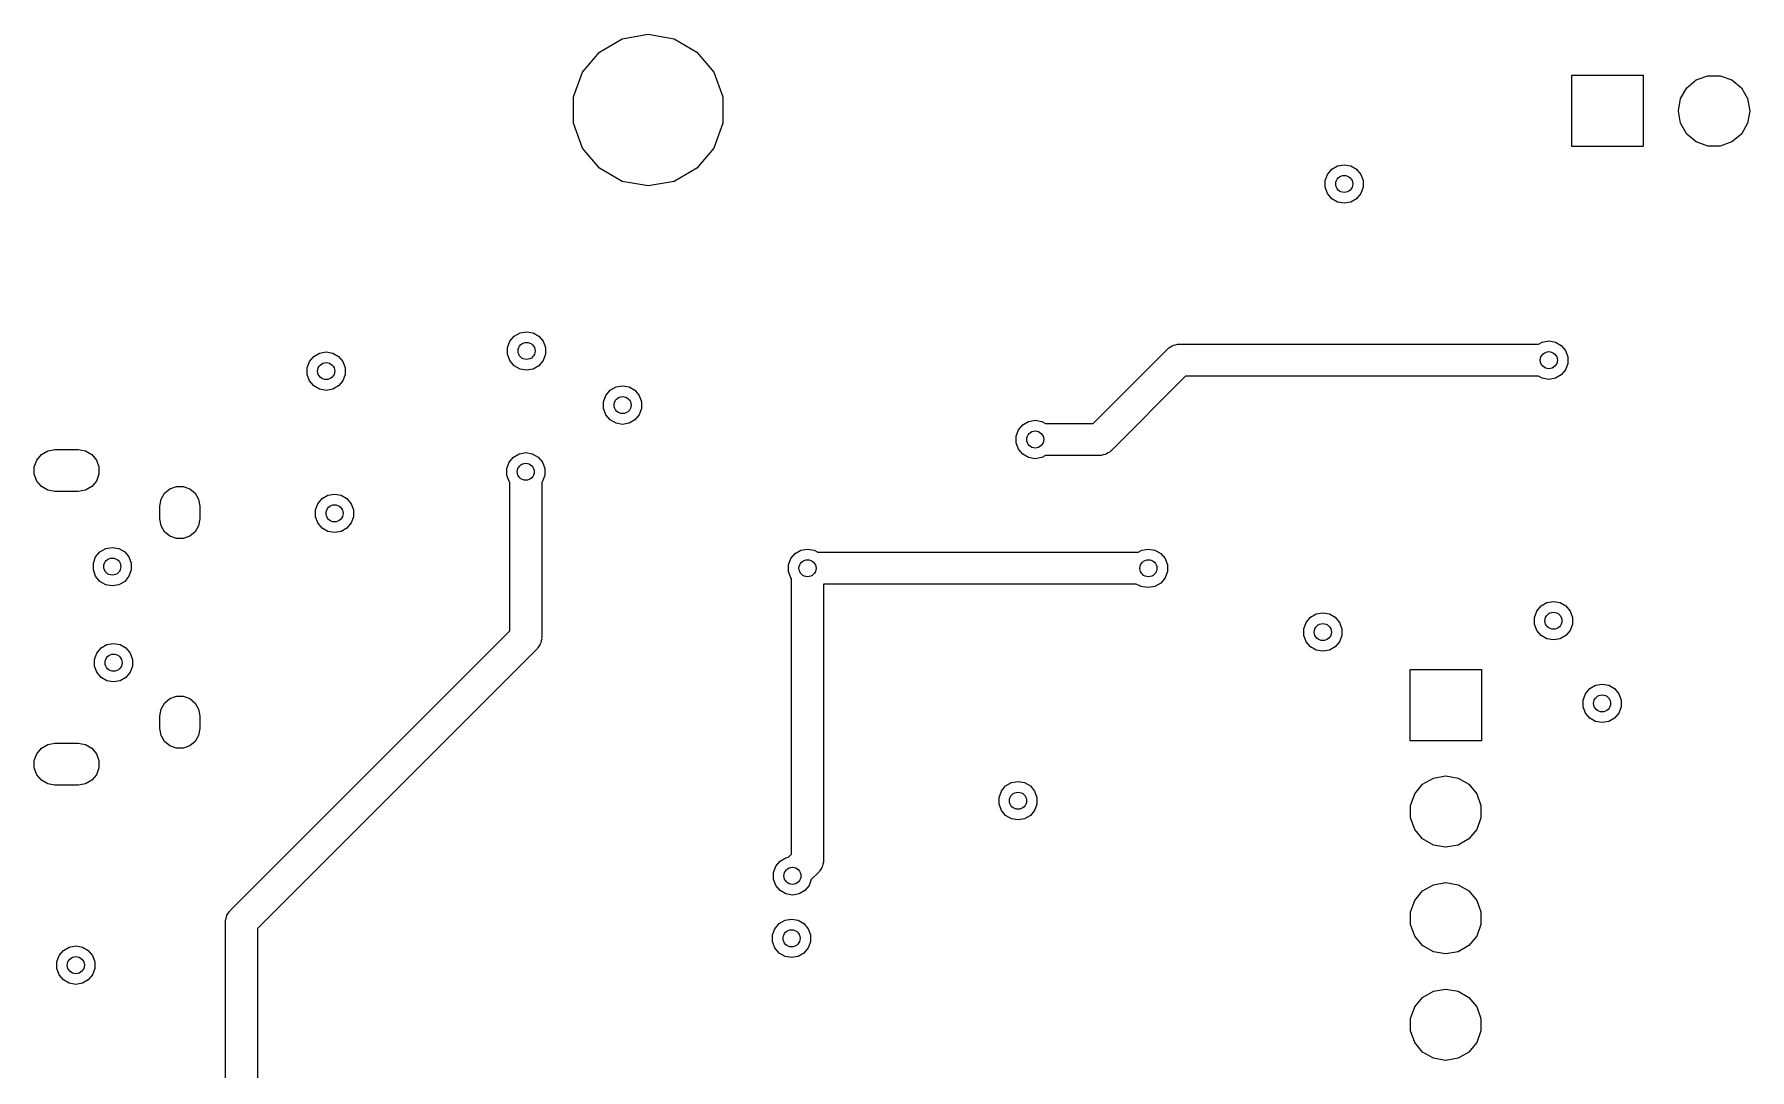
# Model space of a CAD drawing. Extents: x 91.5 to 189.2, y -113.3 to -60.6.
# Drawn here: x 91.51 to 132.42, y -85.64 to -60.96 of the extents above; entities that cross this region are included whole.
import ezdxf

# ---------------------------------------------------------------- set-up
doc = ezdxf.new("R2010")
doc.units = 0
doc.header["$MEASUREMENT"] = 0
doc.layers.add('BLACK', color=7, linetype='CONTINUOUS')

msp = doc.modelspace()

# ---------------------------------------------------------------- linework, layer by layer
at = {"layer": 'Black'}
for p, q in [((104.989, -61.3859), (105.532, -61.0721)), ((105.532, -61.0721), (106.15, -60.9631)), ((106.15, -60.9631), (106.768, -61.0721)), ((106.768, -61.0721), (107.311, -61.3859)), ((104.585, -61.8666), (104.989, -61.3859)), ((107.311, -61.3859), (107.715, -61.8666)), ((104.371, -62.4562), (104.585, -61.8666)), ((107.715, -61.8666), (107.929, -62.4562)), ((128.18, -63.64), (128.18, -61.94)), ((128.18, -61.94), (129.88, -61.94)), ((129.88, -61.94), (129.88, -63.64)), ((130.919, -62.2404), (131.145, -62.0506)), ((131.145, -62.0506), (131.422, -61.9497)), ((131.422, -61.9497), (131.718, -61.9497)), ((131.718, -61.9497), (131.995, -62.0506)), ((131.995, -62.0506), (132.221, -62.2404)), ((104.371, -63.0838), (104.371, -62.4562)), ((107.929, -62.4562), (107.929, -63.0838)), ((130.72, -62.7868), (130.771, -62.496)), ((130.771, -62.496), (130.919, -62.2404)), ((132.221, -62.2404), (132.369, -62.496)), ((132.369, -62.496), (132.42, -62.7868)), ((130.72, -62.7932), (130.72, -62.7868)), ((130.771, -63.084), (130.72, -62.7932)), ((132.42, -62.7932), (132.369, -63.084)), ((132.42, -62.7868), (132.42, -62.7932)), ((104.585, -63.6734), (104.371, -63.0838)), ((107.929, -63.0838), (107.715, -63.6734)), ((130.919, -63.3396), (130.771, -63.084)), ((131.145, -63.5294), (130.919, -63.3396)), ((132.221, -63.3396), (131.995, -63.5294)), ((132.369, -63.084), (132.221, -63.3396)), ((104.989, -64.1541), (104.585, -63.6734)), ((107.715, -63.6734), (107.311, -64.1541)), ((129.88, -63.64), (128.18, -63.64)), ((131.422, -63.6303), (131.145, -63.5294)), ((131.718, -63.6303), (131.422, -63.6303)), ((131.995, -63.5294), (131.718, -63.6303)), ((105.532, -64.4679), (104.989, -64.1541)), ((107.311, -64.1541), (106.768, -64.4679)), ((122.353, -64.3005), (122.455, -64.1784)), ((122.455, -64.1784), (122.593, -64.0987)), ((122.593, -64.0987), (122.75, -64.0711)), ((122.75, -64.0711), (122.907, -64.0987)), ((122.907, -64.0987), (123.045, -64.1784)), ((123.045, -64.1784), (123.147, -64.3005)), ((106.15, -64.5769), (105.532, -64.4679)), ((106.768, -64.4679), (106.15, -64.5769)), ((122.298, -64.4503), (122.353, -64.3005)), ((122.298, -64.6097), (122.298, -64.4503)), ((122.353, -64.7595), (122.298, -64.6097)), ((123.147, -64.3005), (123.202, -64.4503)), ((123.202, -64.6097), (123.147, -64.7595)), ((123.202, -64.4503), (123.202, -64.6097)), ((122.455, -64.8816), (122.353, -64.7595)), ((122.593, -64.9613), (122.455, -64.8816)), ((122.75, -64.9889), (122.593, -64.9613)), ((122.907, -64.9613), (122.75, -64.9889)), ((123.045, -64.8816), (122.907, -64.9613)), ((123.147, -64.7595), (123.045, -64.8816)), ((102.798, -68.4303), (102.853, -68.2805)), ((102.853, -68.2805), (102.955, -68.1584)), ((102.955, -68.1584), (103.093, -68.0787)), ((103.093, -68.0787), (103.25, -68.0511)), ((103.25, -68.0511), (103.407, -68.0787)), ((103.407, -68.0787), (103.545, -68.1584)), ((103.545, -68.1584), (103.647, -68.2805)), ((103.647, -68.2805), (103.702, -68.4303)), ((127.386, -68.349), (127.473, -68.2987)), ((127.473, -68.2987), (127.63, -68.2711)), ((127.63, -68.2711), (127.787, -68.2987)), ((127.787, -68.2987), (127.925, -68.3784)), ((98.0725, -68.7605), (98.175, -68.6384)), ((98.175, -68.6384), (98.313, -68.5587)), ((98.313, -68.5587), (98.47, -68.5311)), ((98.47, -68.5311), (98.627, -68.5587)), ((98.627, -68.5587), (98.765, -68.6384)), ((98.765, -68.6384), (98.8675, -68.7605)), ((102.798, -68.5897), (102.798, -68.4303)), ((102.853, -68.7395), (102.798, -68.5897)), ((103.702, -68.5897), (103.647, -68.7395)), ((103.702, -68.4303), (103.702, -68.5897)), ((116.762, -70.239), (118.541, -68.4606)), ((118.541, -68.4606), (118.554, -68.451)), ((118.554, -68.451), (118.565, -68.4381)), ((118.565, -68.4381), (118.608, -68.4132)), ((118.608, -68.4132), (118.649, -68.3847)), ((118.649, -68.3847), (118.665, -68.3804)), ((118.665, -68.3804), (118.68, -68.372)), ((118.68, -68.372), (118.729, -68.3633)), ((118.729, -68.3633), (118.777, -68.3504)), ((118.777, -68.3504), (118.793, -68.3519)), ((118.793, -68.3519), (118.81, -68.349)), ((118.81, -68.349), (127.386, -68.349)), ((127.925, -68.3784), (128.027, -68.5005)), ((128.027, -68.5005), (128.082, -68.6503)), ((128.082, -68.6503), (128.082, -68.8097)), ((98.018, -68.9103), (98.0725, -68.7605)), ((98.018, -69.0697), (98.018, -68.9103)), ((98.0725, -69.2195), (98.018, -69.0697)), ((98.8675, -68.7605), (98.922, -68.9103)), ((98.922, -69.0697), (98.8675, -69.2195)), ((98.922, -68.9103), (98.922, -69.0697)), ((102.955, -68.8616), (102.853, -68.7395)), ((103.093, -68.9413), (102.955, -68.8616)), ((103.25, -68.9689), (103.093, -68.9413)), ((103.407, -68.9413), (103.25, -68.9689)), ((103.545, -68.8616), (103.407, -68.9413)), ((103.647, -68.7395), (103.545, -68.8616)), ((118.968, -69.111), (117.189, -70.8894)), ((127.386, -69.111), (118.968, -69.111)), ((127.473, -69.1613), (127.386, -69.111)), ((127.925, -69.0816), (127.787, -69.1613)), ((128.027, -68.9595), (127.925, -69.0816)), ((128.082, -68.8097), (128.027, -68.9595)), ((98.175, -69.3416), (98.0725, -69.2195)), ((98.313, -69.4213), (98.175, -69.3416)), ((98.47, -69.4489), (98.313, -69.4213)), ((98.627, -69.4213), (98.47, -69.4489)), ((98.765, -69.3416), (98.627, -69.4213)), ((98.8675, -69.2195), (98.765, -69.3416)), ((105.143, -69.5705), (105.245, -69.4484)), ((105.245, -69.4484), (105.383, -69.3687)), ((105.383, -69.3687), (105.54, -69.3411)), ((105.54, -69.3411), (105.697, -69.3687)), ((105.697, -69.3687), (105.835, -69.4484)), ((105.835, -69.4484), (105.937, -69.5705)), ((127.63, -69.1889), (127.473, -69.1613)), ((127.787, -69.1613), (127.63, -69.1889)), ((105.088, -69.7203), (105.143, -69.5705)), ((105.088, -69.8797), (105.088, -69.7203)), ((105.143, -70.0295), (105.088, -69.8797)), ((105.937, -69.5705), (105.992, -69.7203)), ((105.992, -69.8797), (105.937, -70.0295)), ((105.992, -69.7203), (105.992, -69.8797)), ((105.245, -70.1516), (105.143, -70.0295)), ((105.383, -70.2313), (105.245, -70.1516)), ((105.54, -70.2589), (105.383, -70.2313)), ((105.697, -70.2313), (105.54, -70.2589)), ((105.835, -70.1516), (105.697, -70.2313)), ((105.937, -70.0295), (105.835, -70.1516)), ((114.983, -70.3905), (115.085, -70.2684)), ((115.085, -70.2684), (115.223, -70.1887)), ((115.223, -70.1887), (115.38, -70.1611)), ((115.38, -70.1611), (115.537, -70.1887)), ((115.537, -70.1887), (115.624, -70.239)), ((115.624, -70.239), (116.762, -70.239)), ((114.928, -70.5403), (114.983, -70.3905)), ((114.928, -70.6997), (114.928, -70.5403)), ((114.983, -70.8495), (114.928, -70.6997)), ((91.5096, -71.2732), (91.569, -71.11)), ((91.569, -71.11), (91.6806, -70.977)), ((91.6806, -70.977), (91.831, -70.8902)), ((91.831, -70.8902), (92.002, -70.86)), ((92.002, -70.86), (92.558, -70.86)), ((92.558, -70.86), (92.729, -70.8902)), ((92.729, -70.8902), (92.8794, -70.977)), ((92.8794, -70.977), (92.991, -71.11)), ((92.991, -71.11), (93.0504, -71.2732)), ((102.778, -71.3103), (102.833, -71.1605)), ((102.833, -71.1605), (102.935, -71.0384)), ((102.935, -71.0384), (103.073, -70.9587)), ((103.073, -70.9587), (103.23, -70.9311)), ((103.23, -70.9311), (103.387, -70.9587)), ((103.387, -70.9587), (103.525, -71.0384)), ((103.525, -71.0384), (103.627, -71.1605)), ((103.627, -71.1605), (103.682, -71.3103)), ((115.085, -70.9716), (114.983, -70.8495)), ((115.223, -71.0513), (115.085, -70.9716)), ((115.38, -71.0789), (115.223, -71.0513)), ((115.537, -71.0513), (115.38, -71.0789)), ((115.624, -71.001), (115.537, -71.0513)), ((116.92, -71.001), (115.624, -71.001)), ((116.937, -70.9981), (116.92, -71.001)), ((116.953, -70.9995), (116.937, -70.9981)), ((117.001, -70.9867), (116.953, -70.9995)), ((117.05, -70.978), (117.001, -70.9867)), ((117.065, -70.9696), (117.05, -70.978)), ((117.081, -70.9653), (117.065, -70.9696)), ((117.122, -70.9368), (117.081, -70.9653)), ((117.165, -70.9119), (117.122, -70.9368)), ((117.176, -70.899), (117.165, -70.9119)), ((117.189, -70.8894), (117.176, -70.899)), ((91.5096, -71.4468), (91.5096, -71.2732)), ((91.569, -71.61), (91.5096, -71.4468)), ((93.0504, -71.4468), (92.991, -71.61)), ((93.0504, -71.2732), (93.0504, -71.4468)), ((102.778, -71.4697), (102.778, -71.3103)), ((102.833, -71.6195), (102.778, -71.4697)), ((103.682, -71.4697), (103.627, -71.6195)), ((103.682, -71.3103), (103.682, -71.4697)), ((91.6806, -71.743), (91.569, -71.61)), ((91.831, -71.8298), (91.6806, -71.743)), ((92.002, -71.86), (91.831, -71.8298)), ((92.558, -71.86), (92.002, -71.86)), ((92.729, -71.8298), (92.558, -71.86)), ((92.8794, -71.743), (92.729, -71.8298)), ((92.991, -71.61), (92.8794, -71.743)), ((94.5336, -72.0452), (94.6161, -71.9023)), ((94.6161, -71.9023), (94.7425, -71.7963)), ((94.7425, -71.7963), (94.8975, -71.7398)), ((94.8975, -71.7398), (95.0625, -71.7398)), ((95.0625, -71.7398), (95.2175, -71.7963)), ((95.2175, -71.7963), (95.3439, -71.9023)), ((95.3439, -71.9023), (95.4264, -72.0452)), ((98.375, -72.0284), (98.513, -71.9487)), ((98.513, -71.9487), (98.67, -71.9211)), ((98.67, -71.9211), (98.827, -71.9487)), ((98.827, -71.9487), (98.965, -72.0284)), ((102.849, -71.6391), (102.833, -71.6195)), ((102.849, -75.1822), (102.849, -71.6391)), ((103.627, -71.6195), (103.611, -71.6391)), ((103.611, -71.6391), (103.611, -75.34)), ((94.505, -72.2076), (94.5336, -72.0452)), ((94.505, -72.5124), (94.505, -72.2076)), ((95.4264, -72.0452), (95.455, -72.2076)), ((95.455, -72.2076), (95.455, -72.5124)), ((98.218, -72.3003), (98.2725, -72.1505)), ((98.218, -72.4597), (98.218, -72.3003)), ((98.2725, -72.1505), (98.375, -72.0284)), ((98.965, -72.0284), (99.0675, -72.1505)), ((99.0675, -72.1505), (99.122, -72.3003)), ((99.122, -72.3003), (99.122, -72.4597)), ((94.5336, -72.6748), (94.505, -72.5124)), ((94.6161, -72.8177), (94.5336, -72.6748)), ((94.7425, -72.9237), (94.6161, -72.8177)), ((95.3439, -72.8177), (95.2175, -72.9237)), ((95.4264, -72.6748), (95.3439, -72.8177)), ((95.455, -72.5124), (95.4264, -72.6748)), ((98.2725, -72.6095), (98.218, -72.4597)), ((98.375, -72.7316), (98.2725, -72.6095)), ((98.513, -72.8113), (98.375, -72.7316)), ((98.67, -72.8389), (98.513, -72.8113)), ((98.827, -72.8113), (98.67, -72.8389)), ((98.965, -72.7316), (98.827, -72.8113)), ((99.0675, -72.6095), (98.965, -72.7316)), ((99.122, -72.4597), (99.0675, -72.6095)), ((93.075, -73.2984), (93.213, -73.2187)), ((93.213, -73.2187), (93.37, -73.1911)), ((93.37, -73.1911), (93.527, -73.2187)), ((93.527, -73.2187), (93.665, -73.2984)), ((94.8975, -72.9802), (94.7425, -72.9237)), ((95.0625, -72.9802), (94.8975, -72.9802)), ((95.2175, -72.9237), (95.0625, -72.9802)), ((92.918, -73.5703), (92.9725, -73.4205)), ((92.918, -73.7297), (92.918, -73.5703)), ((92.9725, -73.4205), (93.075, -73.2984)), ((93.665, -73.2984), (93.7675, -73.4205)), ((93.7675, -73.4205), (93.822, -73.5703)), ((93.822, -73.5703), (93.822, -73.7297)), ((109.498, -73.6103), (109.553, -73.4605)), ((109.498, -73.7697), (109.498, -73.6103)), ((109.553, -73.4605), (109.655, -73.3384)), ((109.655, -73.3384), (109.793, -73.2587)), ((109.793, -73.2587), (109.95, -73.2311)), ((109.95, -73.2311), (110.107, -73.2587)), ((110.107, -73.2587), (110.194, -73.309)), ((110.194, -73.309), (117.836, -73.309)), ((117.836, -73.309), (117.923, -73.2587)), ((117.923, -73.2587), (118.08, -73.2311)), ((118.08, -73.2311), (118.237, -73.2587)), ((118.237, -73.2587), (118.375, -73.3384)), ((118.375, -73.3384), (118.477, -73.4605)), ((118.477, -73.4605), (118.532, -73.6103)), ((118.532, -73.6103), (118.532, -73.7697)), ((92.9725, -73.8795), (92.918, -73.7297)), ((93.075, -74.0016), (92.9725, -73.8795)), ((93.213, -74.0813), (93.075, -74.0016)), ((93.665, -74.0016), (93.527, -74.0813)), ((93.7675, -73.8795), (93.665, -74.0016)), ((93.822, -73.7297), (93.7675, -73.8795)), ((109.553, -73.9195), (109.498, -73.7697)), ((109.569, -73.9391), (109.553, -73.9195)), ((109.569, -80.5022), (109.569, -73.9391)), ((118.375, -74.0416), (118.237, -74.1213)), ((118.477, -73.9195), (118.375, -74.0416)), ((118.532, -73.7697), (118.477, -73.9195)), ((93.37, -74.1089), (93.213, -74.0813)), ((93.527, -74.0813), (93.37, -74.1089)), ((117.79, -74.071), (110.331, -74.071)), ((110.331, -74.071), (110.331, -80.66)), ((117.791, -74.0721), (117.79, -74.071)), ((117.911, -74.128), (117.791, -74.0721)), ((118.01, -74.1367), (117.911, -74.128)), ((118.08, -74.1489), (118.01, -74.1367)), ((118.237, -74.1213), (118.08, -74.1489)), ((121.843, -74.9805), (121.945, -74.8584)), ((121.945, -74.8584), (122.083, -74.7787)), ((122.083, -74.7787), (122.24, -74.7511)), ((122.24, -74.7511), (122.397, -74.7787)), ((122.397, -74.7787), (122.535, -74.8584)), ((122.535, -74.8584), (122.637, -74.9805)), ((127.288, -74.8603), (127.343, -74.7105)), ((127.288, -75.0197), (127.288, -74.8603)), ((127.343, -74.7105), (127.445, -74.5884)), ((127.445, -74.5884), (127.583, -74.5087)), ((127.583, -74.5087), (127.74, -74.4811)), ((127.74, -74.4811), (127.897, -74.5087)), ((127.897, -74.5087), (128.035, -74.5884)), ((128.035, -74.5884), (128.137, -74.7105)), ((128.137, -74.7105), (128.192, -74.8603)), ((128.192, -74.8603), (128.192, -75.0197)), ((96.1806, -81.8506), (102.849, -75.1822)), ((121.788, -75.1303), (121.843, -74.9805)), ((121.788, -75.2897), (121.788, -75.1303)), ((122.637, -74.9805), (122.692, -75.1303)), ((122.692, -75.1303), (122.692, -75.2897)), ((127.343, -75.1695), (127.288, -75.0197)), ((127.445, -75.2916), (127.343, -75.1695)), ((128.137, -75.1695), (128.035, -75.2916)), ((128.192, -75.0197), (128.137, -75.1695)), ((93.0025, -75.7105), (93.105, -75.5884)), ((93.105, -75.5884), (93.243, -75.5087)), ((93.243, -75.5087), (93.4, -75.4811)), ((93.4, -75.4811), (93.557, -75.5087)), ((93.557, -75.5087), (93.695, -75.5884)), ((93.695, -75.5884), (93.7975, -75.7105)), ((103.499, -75.6094), (96.831, -82.2778)), ((103.509, -75.5957), (103.499, -75.6094)), ((103.522, -75.5849), (103.509, -75.5957)), ((103.547, -75.5418), (103.522, -75.5849)), ((103.575, -75.501), (103.547, -75.5418)), ((103.58, -75.4848), (103.575, -75.501)), ((103.588, -75.4703), (103.58, -75.4848)), ((103.597, -75.4213), (103.588, -75.4703)), ((103.61, -75.3732), (103.597, -75.4213)), ((103.611, -75.34), (103.608, -75.3565)), ((103.608, -75.3565), (103.61, -75.3732)), ((121.843, -75.4395), (121.788, -75.2897)), ((121.945, -75.5616), (121.843, -75.4395)), ((122.083, -75.6413), (121.945, -75.5616)), ((122.24, -75.6689), (122.083, -75.6413)), ((122.397, -75.6413), (122.24, -75.6689)), ((122.535, -75.5616), (122.397, -75.6413)), ((122.637, -75.4395), (122.535, -75.5616)), ((122.692, -75.2897), (122.637, -75.4395)), ((127.583, -75.3713), (127.445, -75.2916)), ((127.74, -75.3989), (127.583, -75.3713)), ((127.897, -75.3713), (127.74, -75.3989)), ((128.035, -75.2916), (127.897, -75.3713)), ((92.948, -75.8603), (93.0025, -75.7105)), ((92.948, -76.0197), (92.948, -75.8603)), ((93.0025, -76.1695), (92.948, -76.0197)), ((93.7975, -75.7105), (93.852, -75.8603)), ((93.852, -76.0197), (93.7975, -76.1695)), ((93.852, -75.8603), (93.852, -76.0197)), ((93.105, -76.2916), (93.0025, -76.1695)), ((93.243, -76.3713), (93.105, -76.2916)), ((93.4, -76.3989), (93.243, -76.3713)), ((93.557, -76.3713), (93.4, -76.3989)), ((93.695, -76.2916), (93.557, -76.3713)), ((93.7975, -76.1695), (93.695, -76.2916)), ((124.32, -77.8), (124.32, -76.1)), ((124.32, -76.1), (126.02, -76.1)), ((126.02, -76.1), (126.02, -77.8)), ((128.605, -76.5584), (128.743, -76.4787)), ((128.743, -76.4787), (128.9, -76.4511)), ((128.9, -76.4511), (129.057, -76.4787)), ((129.057, -76.4787), (129.195, -76.5584)), ((94.5336, -77.0452), (94.6161, -76.9023)), ((94.6161, -76.9023), (94.7425, -76.7963)), ((94.7425, -76.7963), (94.8975, -76.7398)), ((94.8975, -76.7398), (95.0625, -76.7398)), ((95.0625, -76.7398), (95.2175, -76.7963)), ((95.2175, -76.7963), (95.3439, -76.9023)), ((95.3439, -76.9023), (95.4264, -77.0452)), ((128.448, -76.8303), (128.503, -76.6805)), ((128.448, -76.9897), (128.448, -76.8303)), ((128.503, -76.6805), (128.605, -76.5584)), ((129.195, -76.5584), (129.297, -76.6805)), ((129.297, -76.6805), (129.352, -76.8303)), ((129.352, -76.8303), (129.352, -76.9897)), ((94.505, -77.2076), (94.5336, -77.0452)), ((94.505, -77.5124), (94.505, -77.2076)), ((95.4264, -77.0452), (95.455, -77.2076)), ((95.455, -77.2076), (95.455, -77.5124)), ((128.503, -77.1395), (128.448, -76.9897)), ((128.605, -77.2616), (128.503, -77.1395)), ((128.743, -77.3413), (128.605, -77.2616)), ((129.195, -77.2616), (129.057, -77.3413)), ((129.297, -77.1395), (129.195, -77.2616)), ((129.352, -76.9897), (129.297, -77.1395)), ((94.5336, -77.6748), (94.505, -77.5124)), ((94.6161, -77.8177), (94.5336, -77.6748)), ((95.4264, -77.6748), (95.3439, -77.8177)), ((95.455, -77.5124), (95.4264, -77.6748)), ((128.9, -77.3689), (128.743, -77.3413)), ((129.057, -77.3413), (128.9, -77.3689)), ((91.5096, -78.2732), (91.569, -78.11)), ((91.569, -78.11), (91.6806, -77.977)), ((91.6806, -77.977), (91.831, -77.8902)), ((91.831, -77.8902), (92.002, -77.86)), ((92.002, -77.86), (92.558, -77.86)), ((92.558, -77.86), (92.729, -77.8902)), ((92.729, -77.8902), (92.8794, -77.977)), ((92.8794, -77.977), (92.991, -78.11)), ((92.991, -78.11), (93.0504, -78.2732)), ((94.7425, -77.9237), (94.6161, -77.8177)), ((94.8975, -77.9802), (94.7425, -77.9237)), ((95.0625, -77.9802), (94.8975, -77.9802)), ((95.2175, -77.9237), (95.0625, -77.9802)), ((95.3439, -77.8177), (95.2175, -77.9237)), ((126.02, -77.8), (124.32, -77.8)), ((91.5096, -78.4468), (91.5096, -78.2732)), ((91.569, -78.61), (91.5096, -78.4468)), ((93.0504, -78.4468), (92.991, -78.61)), ((93.0504, -78.2732), (93.0504, -78.4468)), ((91.6806, -78.743), (91.569, -78.61)), ((91.831, -78.8298), (91.6806, -78.743)), ((92.002, -78.86), (91.831, -78.8298)), ((92.558, -78.86), (92.002, -78.86)), ((92.729, -78.8298), (92.558, -78.86)), ((92.8794, -78.743), (92.729, -78.8298)), ((92.991, -78.61), (92.8794, -78.743)), ((114.573, -79.0005), (114.675, -78.8784)), ((114.675, -78.8784), (114.813, -78.7987)), ((114.813, -78.7987), (114.97, -78.7711)), ((114.97, -78.7711), (115.127, -78.7987)), ((115.127, -78.7987), (115.265, -78.8784)), ((115.265, -78.8784), (115.367, -79.0005)), ((124.431, -79.065), (124.62, -78.8389)), ((124.62, -78.8389), (124.876, -78.6913)), ((124.876, -78.6913), (125.167, -78.64)), ((125.167, -78.64), (125.173, -78.64)), ((125.173, -78.64), (125.464, -78.6913)), ((125.464, -78.6913), (125.72, -78.8389)), ((125.72, -78.8389), (125.909, -79.065)), ((114.518, -79.1503), (114.573, -79.0005)), ((114.518, -79.3097), (114.518, -79.1503)), ((114.573, -79.4595), (114.518, -79.3097)), ((115.367, -79.0005), (115.422, -79.1503)), ((115.422, -79.3097), (115.367, -79.4595)), ((115.422, -79.1503), (115.422, -79.3097)), ((124.33, -79.3424), (124.431, -79.065)), ((124.33, -79.6376), (124.33, -79.3424)), ((125.909, -79.065), (126.01, -79.3424)), ((126.01, -79.3424), (126.01, -79.6376)), ((114.675, -79.5816), (114.573, -79.4595)), ((114.813, -79.6613), (114.675, -79.5816)), ((114.97, -79.6889), (114.813, -79.6613)), ((115.127, -79.6613), (114.97, -79.6889)), ((115.265, -79.5816), (115.127, -79.6613)), ((115.367, -79.4595), (115.265, -79.5816)), ((124.431, -79.915), (124.33, -79.6376)), ((126.01, -79.6376), (125.909, -79.915)), ((124.62, -80.1411), (124.431, -79.915)), ((124.876, -80.2887), (124.62, -80.1411)), ((125.72, -80.1411), (125.464, -80.2887)), ((125.909, -79.915), (125.72, -80.1411)), ((109.295, -80.6684), (109.433, -80.5887)), ((109.433, -80.5887), (109.493, -80.5782)), ((109.493, -80.5782), (109.569, -80.5022)), ((125.167, -80.34), (124.876, -80.2887)), ((125.173, -80.34), (125.167, -80.34)), ((125.464, -80.2887), (125.173, -80.34)), ((109.138, -80.9403), (109.193, -80.7905)), ((109.138, -81.0997), (109.138, -80.9403)), ((109.193, -80.7905), (109.295, -80.6684)), ((110.219, -80.9294), (110.038, -81.1109)), ((110.229, -80.9157), (110.219, -80.9294)), ((110.242, -80.9049), (110.229, -80.9157)), ((110.267, -80.8618), (110.242, -80.9049)), ((110.295, -80.821), (110.267, -80.8618)), ((110.3, -80.8048), (110.295, -80.821)), ((110.308, -80.7903), (110.3, -80.8048)), ((110.317, -80.7413), (110.308, -80.7903)), ((110.33, -80.6932), (110.317, -80.7413)), ((110.331, -80.66), (110.328, -80.6765)), ((110.328, -80.6765), (110.33, -80.6932)), ((109.193, -81.2495), (109.138, -81.0997)), ((109.295, -81.3716), (109.193, -81.2495)), ((109.433, -81.4513), (109.295, -81.3716)), ((109.885, -81.3716), (109.747, -81.4513)), ((109.987, -81.2495), (109.885, -81.3716)), ((110.038, -81.1109), (109.987, -81.2495)), ((124.431, -81.605), (124.62, -81.3789)), ((124.62, -81.3789), (124.876, -81.2313)), ((124.876, -81.2313), (125.167, -81.18)), ((125.167, -81.18), (125.173, -81.18)), ((125.173, -81.18), (125.464, -81.2313)), ((125.464, -81.2313), (125.72, -81.3789)), ((125.72, -81.3789), (125.909, -81.605)), ((109.59, -81.4789), (109.433, -81.4513)), ((109.747, -81.4513), (109.59, -81.4789)), ((124.33, -81.8824), (124.431, -81.605)), ((125.909, -81.605), (126.01, -81.8824)), ((96.069, -82.12), (96.0719, -82.1035)), ((96.069, -86.2509), (96.069, -82.12)), ((96.0704, -82.0868), (96.0833, -82.0387)), ((96.0719, -82.1035), (96.0704, -82.0868)), ((96.0833, -82.0387), (96.092, -81.9897)), ((96.092, -81.9897), (96.1004, -81.9752)), ((96.1004, -81.9752), (96.1047, -81.959)), ((96.1047, -81.959), (96.1332, -81.9182)), ((96.1332, -81.9182), (96.1581, -81.8751)), ((96.1581, -81.8751), (96.171, -81.8643)), ((96.171, -81.8643), (96.1806, -81.8506)), ((109.173, -82.2805), (109.275, -82.1584)), ((109.275, -82.1584), (109.413, -82.0787)), ((109.413, -82.0787), (109.57, -82.0511)), ((109.57, -82.0511), (109.727, -82.0787)), ((109.727, -82.0787), (109.865, -82.1584)), ((109.865, -82.1584), (109.967, -82.2805)), ((124.33, -82.1776), (124.33, -81.8824)), ((124.431, -82.455), (124.33, -82.1776)), ((126.01, -82.1776), (125.909, -82.455)), ((126.01, -81.8824), (126.01, -82.1776)), ((96.831, -82.2778), (96.831, -86.2509)), ((109.118, -82.4303), (109.173, -82.2805)), ((109.118, -82.5897), (109.118, -82.4303)), ((109.173, -82.7395), (109.118, -82.5897)), ((109.967, -82.2805), (110.022, -82.4303)), ((110.022, -82.5897), (109.967, -82.7395)), ((110.022, -82.4303), (110.022, -82.5897)), ((124.62, -82.6811), (124.431, -82.455)), ((125.909, -82.455), (125.72, -82.6811)), ((92.048, -83.0703), (92.1025, -82.9205)), ((92.1025, -82.9205), (92.205, -82.7984)), ((92.205, -82.7984), (92.343, -82.7187)), ((92.343, -82.7187), (92.5, -82.6911)), ((92.5, -82.6911), (92.657, -82.7187)), ((92.657, -82.7187), (92.795, -82.7984)), ((92.795, -82.7984), (92.8975, -82.9205)), ((92.8975, -82.9205), (92.952, -83.0703)), ((109.275, -82.8616), (109.173, -82.7395)), ((109.413, -82.9413), (109.275, -82.8616)), ((109.57, -82.9689), (109.413, -82.9413)), ((109.727, -82.9413), (109.57, -82.9689)), ((109.865, -82.8616), (109.727, -82.9413)), ((109.967, -82.7395), (109.865, -82.8616)), ((124.876, -82.8287), (124.62, -82.6811)), ((125.167, -82.88), (124.876, -82.8287)), ((125.173, -82.88), (125.167, -82.88)), ((125.464, -82.8287), (125.173, -82.88)), ((125.72, -82.6811), (125.464, -82.8287)), ((92.048, -83.2297), (92.048, -83.0703)), ((92.1025, -83.3795), (92.048, -83.2297)), ((92.205, -83.5016), (92.1025, -83.3795)), ((92.8975, -83.3795), (92.795, -83.5016)), ((92.952, -83.2297), (92.8975, -83.3795)), ((92.952, -83.0703), (92.952, -83.2297)), ((92.343, -83.5813), (92.205, -83.5016)), ((92.5, -83.6089), (92.343, -83.5813)), ((92.657, -83.5813), (92.5, -83.6089)), ((92.795, -83.5016), (92.657, -83.5813)), ((124.62, -83.9189), (124.876, -83.7713)), ((124.876, -83.7713), (125.167, -83.72)), ((125.167, -83.72), (125.173, -83.72)), ((125.173, -83.72), (125.464, -83.7713)), ((125.464, -83.7713), (125.72, -83.9189)), ((124.33, -84.4224), (124.431, -84.145)), ((124.431, -84.145), (124.62, -83.9189)), ((125.72, -83.9189), (125.909, -84.145)), ((125.909, -84.145), (126.01, -84.4224)), ((124.33, -84.7176), (124.33, -84.4224)), ((126.01, -84.4224), (126.01, -84.7176)), ((124.431, -84.995), (124.33, -84.7176)), ((124.62, -85.2211), (124.431, -84.995)), ((125.909, -84.995), (125.72, -85.2211)), ((126.01, -84.7176), (125.909, -84.995)), ((124.876, -85.3687), (124.62, -85.2211)), ((125.167, -85.42), (124.876, -85.3687)), ((125.173, -85.42), (125.167, -85.42)), ((125.464, -85.3687), (125.173, -85.42)), ((125.72, -85.2211), (125.464, -85.3687))]:
    msp.add_line(p, q, dxfattribs=at)
for centre in [(122.75, -64.53), (103.25, -68.51), (127.63, -68.73), (98.47, -68.99), (105.54, -69.8), (115.38, -70.62), (103.23, -71.39), (98.67, -72.38), (93.37, -73.65), (109.95, -73.69), (118.08, -73.69), (127.74, -74.94), (122.24, -75.21), (93.4, -75.94), (128.9, -76.91), (114.97, -79.23), (109.59, -81.02), (109.57, -82.51), (92.5, -83.15)]:
    msp.add_circle(centre, 0.2032, dxfattribs=at)

doc.saveas('drawing.dxf')
